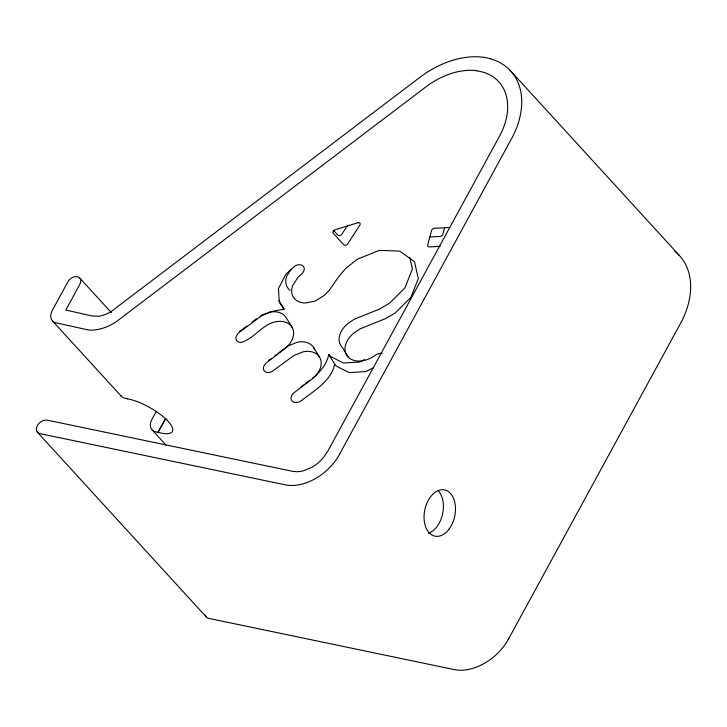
<?xml version="1.0" encoding="UTF-8"?>
<svg xmlns="http://www.w3.org/2000/svg" width="727" height="727" viewBox="0 0 727 727"><rect width="100%" height="100%" fill="white"/><g stroke="black" fill="none" stroke-linecap="round" stroke-linejoin="round"><path stroke-width="1.09" d="M444.47 228.205L442.816 234.385A2.49 1.781 -31.5 0 1 440.026 236.429L429.357 237.002M364.736 359.556L359.82 362.001L343.308 363L330.458 356.484A37.513 26.899 -31.5 0 1 328.822 354.531C326.623 364.136 320.298 372.142 312.601 378.058M328.822 354.531L334.711 364.127C331.03 381.366 314.373 390.372 301.687 400.441A7.47 5.362 -31.5 0 1 292.227 401.204A7.47 5.362 -31.5 0 1 293.817 392.925L311.865 379.176A20.729 14.867 -31.5 0 0 320.698 359.72A20.729 14.867 -31.5 0 0 303.622 351.677L293.962 355.467L271.471 371.915A7.47 5.353 -31.5 0 1 263.747 366.29L265.728 363.364L283.839 349.487A20.765 14.885 -31.5 0 0 293.372 335.738A20.656 14.813 -31.5 0 0 277.641 321.461C262.692 323.142 254.714 338.664 240.973 342.472A7.461 5.343 -31.5 0 1 236.066 336.71L237.784 333.729L240.573 331.394L261.138 316.091L270.199 311.792L284.112 309.093L278.814 300.451M156.223 411.482L151.925 419.37A12.595 8.697 -42.4 0 0 155.451 431.765L157.959 432.338L165.429 418.988A31.488 9.851 29.2 0 0 166.91 419.334M339.673 454.048L513.026 135.949A82.351 56.86 -42.4 0 0 490.071 58.742M508.618 638.842L682.044 320.589A82.351 56.87 -42.4 0 0 674.883 251.388M157.959 432.338L165.429 418.988M290.845 269.662L286.692 276.169A21.156 15.167 -31.5 0 0 290.064 290.409M347.279 225.87L341.808 234.303A2.49 1.781 -31.5 0 1 337.928 235.194L333.357 230.223M241.509 330.131L246.853 326.06M252.124 322.061L256.477 318.744M268.481 360.61L270.862 358.811M274.815 355.794L276.469 354.54M278.123 353.286L283.076 349.514M301.105 386.8L303.641 384.874M305.331 383.592L309.548 380.385M283.903 348.905L288.074 345.87L297.797 342.09A20.665 14.813 -31.5 0 1 314.482 349.16M260.148 316.227L261.984 314.973M239.328 331.548L240.782 330.603M373.578 367.689L365.708 371.606L349.196 372.597L336.347 366.09A37.513 26.899 -31.5 0 1 334.711 364.127M262.956 314.664L271.753 311.856A20.656 14.813 -31.5 0 1 286.529 318.308L292.418 327.904M357.893 222.716L334.874 229.886A2.481 1.781 -31.5 0 0 333.184 233.222L343.816 244.799A2.49 1.781 -31.5 0 0 347.697 243.899L359.947 224.997A2.481 1.781 -31.5 0 0 359.947 223.244L359.783 223.053A2.481 1.781 -31.5 0 0 357.875 222.726M449.604 227.469L434.246 228.305A2.481 1.781 -31.5 0 0 431.602 230.441L427.694 245.072A2.481 1.781 -31.5 0 0 429.393 246.926L440.244 246.335M284.112 309.093L279.386 302.586L278.414 288.728L285.865 274.215L295.117 265.818A7.47 5.362 -31.5 0 1 304.222 269.971L302.759 272.979L297.925 277.405L292.581 285.775A21.156 15.167 -31.5 0 0 305.213 303.023L315.154 301.069L324.233 295.426L328.967 290.691L338.946 276.315L345.679 268.517L357.202 259.266L379.303 250.37L399.795 251.106L414.472 261.665L418.307 278.641L410.837 297.452L395.37 312.892L385.546 318.608L359.974 328.913L353.413 333.484A21.219 15.212 -31.5 0 0 348.288 357.184A21.219 15.212 -31.5 0 0 375.286 355.212A7.47 5.353 -31.5 0 1 382.138 353.449M509.854 70.074L679.018 255.095M79.979 278.296L111.358 312.601M127.316 398.823L124.735 398.16A12.595 8.697 -42.4 0 1 120.664 395.397M52.535 320.998L121.427 396.36M152.152 429.957L166.247 445.36M37.259 432.065L206.195 616.859M348.397 357.284L342.508 347.679A21.219 15.212 -31.5 0 1 347.515 323.878L354.085 319.307L379.658 309.002L389.472 303.286L404.939 287.856L412.418 269.045L409.783 257.367M313.482 347.252L319.371 356.848M339.709 454.057A45.492 31.415 -42.4 0 1 285.111 484.809L39.785 433.574A8.188 5.652 -42.4 0 1 37.304 425.658A8.188 5.652 -42.4 0 1 47.119 420.124L292.345 471.287L296.88 471.714A28.798 19.883 -42.4 0 0 304.277 470.533L311.783 467.307A28.308 19.547 -42.4 0 0 318.799 462.381L322.87 458.292L327.677 451.385L500.04 135.258A66.184 45.701 -42.4 0 0 476.73 70.846M490.134 58.642A82.551 57.006 -42.4 0 0 419.706 77.48L113.248 309.993A25.154 17.366 -42.4 0 1 98.472 316.245L92.138 315.991L65.812 310.029L79.834 284.321A7.561 5.216 -42.4 0 0 78.543 277.16A12.677 8.751 -42.4 0 0 75.917 276.614A7.561 5.216 -42.4 0 0 67.884 281.831L52.308 310.402A12.595 8.697 -42.4 0 0 55.843 322.797L88.621 330.013A41.303 28.517 -42.4 0 0 116.929 321.207L425.468 87.222A66.23 45.737 -42.4 0 1 476.794 70.719M127.27 398.814A31.488 9.805 29.3 0 1 168.164 421.396A31.488 9.805 29.3 0 1 157.904 432.274M438.399 490.889A23.618 15.294 -78.2 0 1 442.434 514.661A23.618 15.294 -78.2 0 1 428.276 533.318M205.387 615.042A8.188 5.652 -42.4 0 0 208.731 618.368L454.084 669.558A45.837 31.652 -42.4 0 0 462.99 670.158A45.438 31.379 -42.4 0 0 508.618 638.842M449.104 529.074A23.618 15.294 -78.2 0 0 446.06 490.343A23.618 15.294 -78.2 0 0 424.132 519.696A23.618 15.294 -78.2 0 0 449.104 529.074"/></g></svg>
